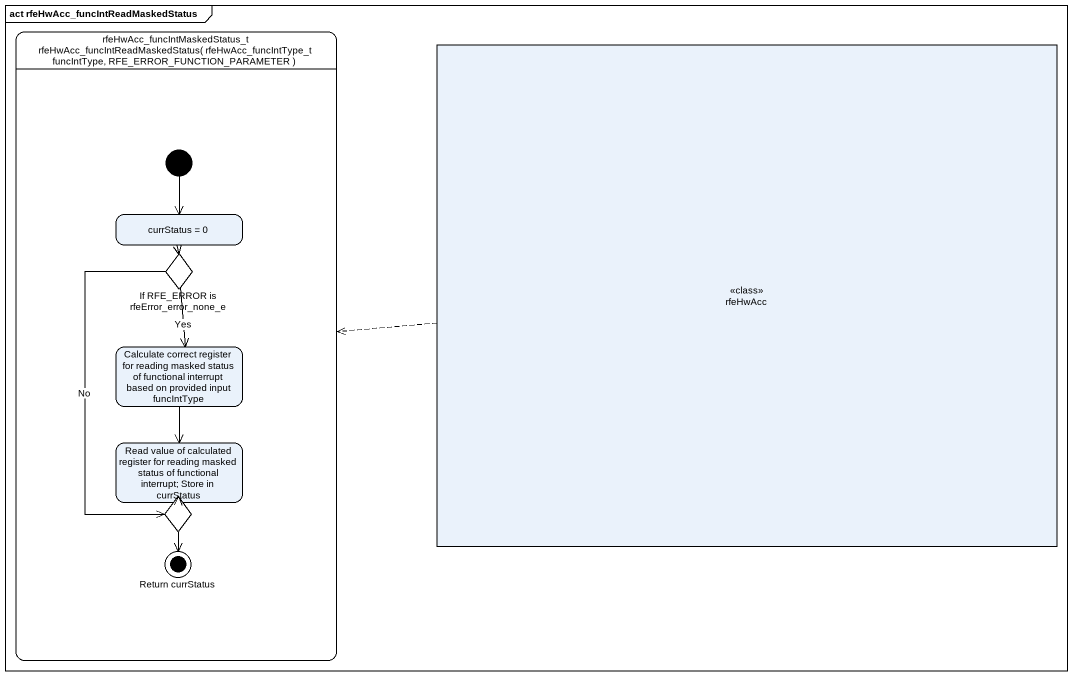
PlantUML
@startuml
mainframe act rfeHwAcc_funcIntReadMaskedStatus
hide empty description
state "rfeHwAcc_funcIntMaskedStatus_t rfeHwAcc_funcIntReadMaskedStatus( rfeHwAcc_funcIntType_t funcIntType, RFE_ERROR_FUNCTION_PARAMETER )" as rfeHwAcc {
  state "currStatus = 0" as currStatus_0
  state "If RFE_ERROR is rfeError_error_none_e" as If_RFE_ERROR_is_rfeError <<choice>>
  state "Calculate correct register for reading masked status of functional interrupt based on provided input funcIntType" as Calculate_correct_register
  state "Read value of calculated register for reading masked status of functional interrupt; Store in currStatus" as Read_value_of_calculated
  state choice1 <<choice>>
  state "Return currStatus" as Return_currStatus <<end>>
  [*] --> currStatus_0
}
state "rfeHwAcc" as rfeHwAcc_2 <<class>>
rfeHwAcc_2 -left[dashed]-> rfeHwAcc
currStatus_0 --> If_RFE_ERROR_is_rfeError
If_RFE_ERROR_is_rfeError --> Calculate_correct_register : Yes
If_RFE_ERROR_is_rfeError --> choice1 : No
Calculate_correct_register --> Read_value_of_calculated
Read_value_of_calculated --> choice1
choice1 --> Return_currStatus
@enduml
